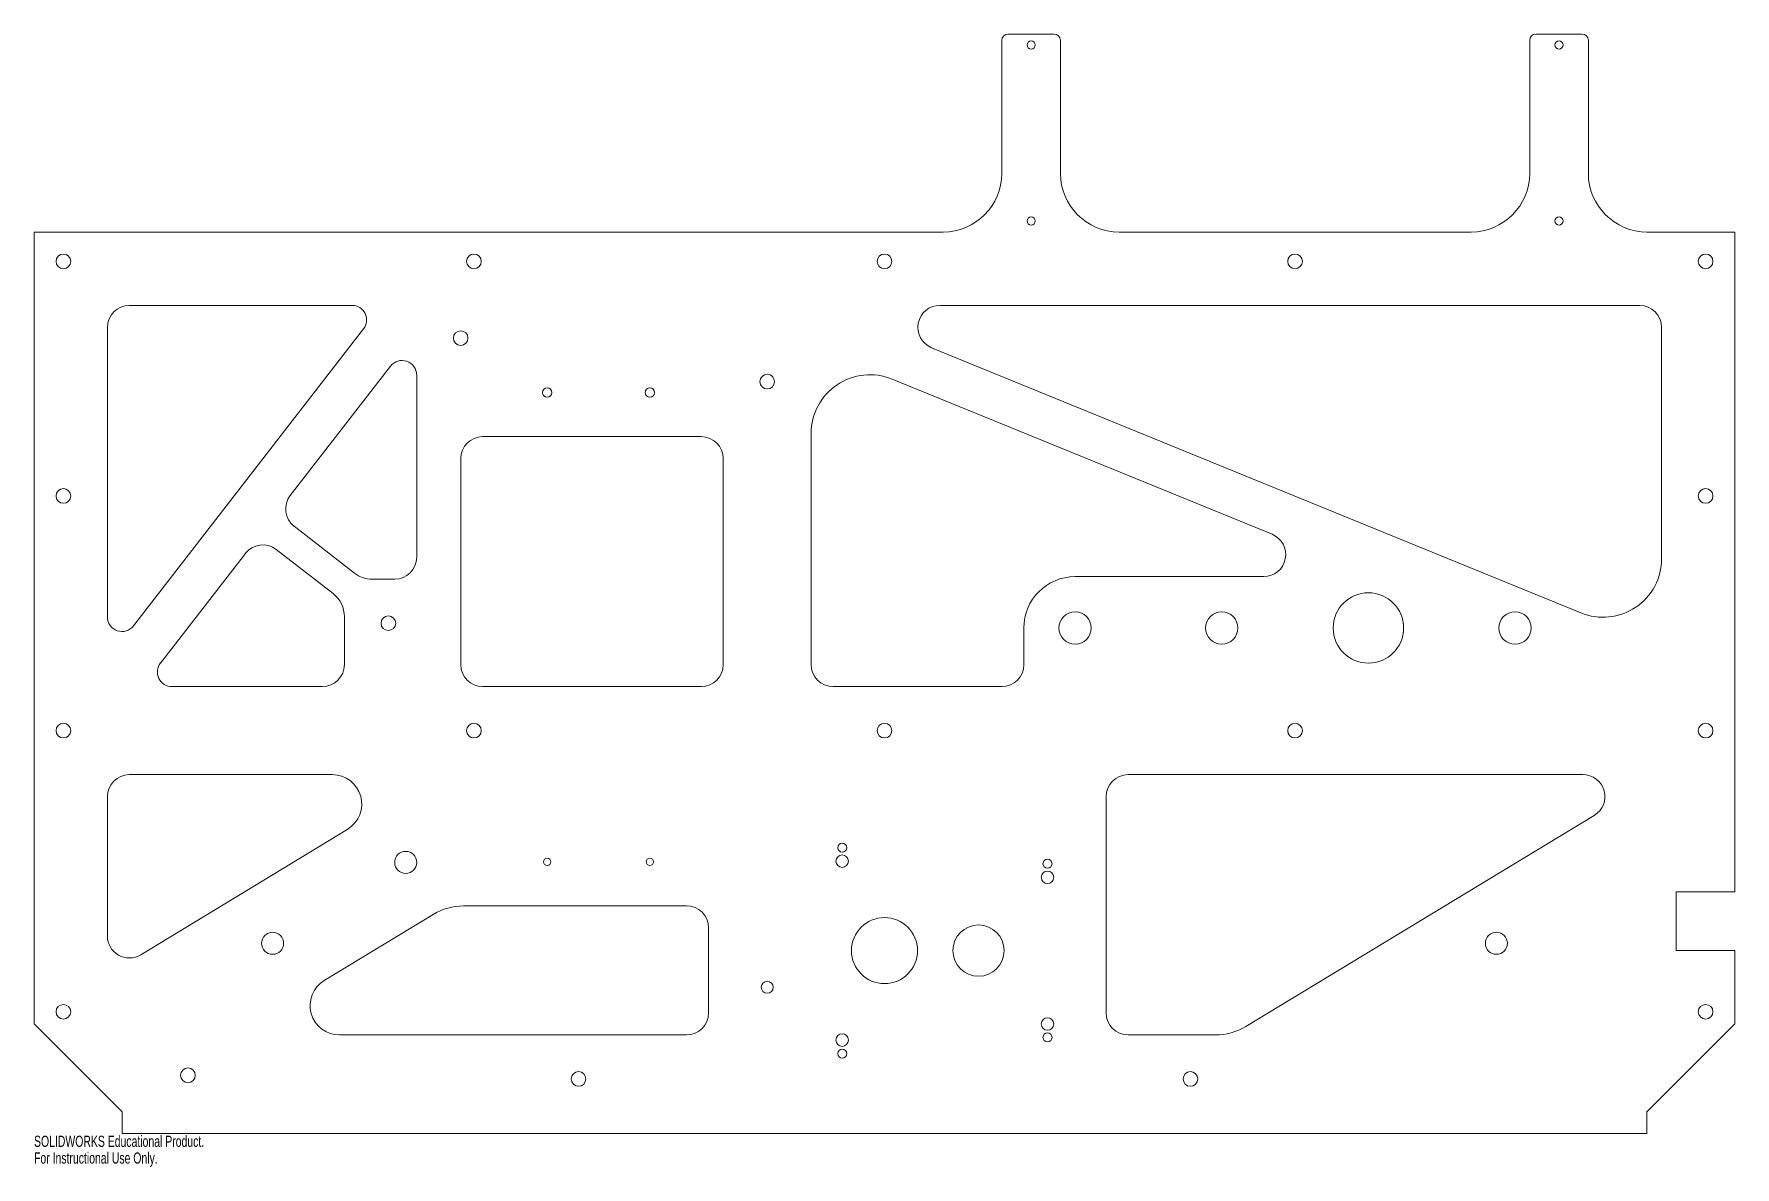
# Model space of a CAD drawing. Header units: inches. Extents: x -14.5 to 14.5, y -0.9 to 18.4.
import ezdxf

# ---------------------------------------------------------------- set-up
doc = ezdxf.new("R2010")
doc.units = ezdxf.units.IN
doc.header["$MEASUREMENT"] = 0
doc.styles.add('SLDTEXTSTYLE0', font='TXT', dxfattribs={"width": 0.7})

msp = doc.modelspace()

# ---------------------------------------------------------------- linework, layer by layer
at = {"color": 7, "linetype": 'Continuous', "lineweight": 15}
for p, q in [((2.89, 18.375), (2.11, 18.375)), ((11.89, 18.375), (11.11, 18.375)), ((2, 18.265), (2, 16)), ((3, 16), (3, 18.265)), ((11, 18.265), (11, 16)), ((12, 16), (12, 18.265)), ((-14.5, 15), (-14.5, 1.5)), ((1, 15), (-14.5, 15)), ((10, 15), (4, 15)), ((14.5, 15), (13, 15)), ((14.5, 3.75), (14.5, 15)), ((-9.079, 13.75), (-12.875, 13.75)), ((12.875, 13.75), (0.944, 13.75)), ((-13.25, 13.375), (-13.25, 8.44)), ((-12.802, 8.287), (-8.881, 13.347)), ((13.25, 9.433), (13.25, 13.375)), ((0.802, 13.028), (11.872, 8.507)), ((-8.423, 12.713), (-10.131, 10.509)), ((-7.976, 9.456), (-7.976, 12.56)), ((6.607, 9.847), (0.128, 12.493)), ((-3.125, 11.512), (-6.851, 11.512)), ((-1.25, 11.567), (-1.25, 7.625)), ((-7.226, 11.137), (-7.226, 7.625)), ((-2.75, 7.625), (-2.75, 11.137)), ((-10.065, 9.983), (-9.037, 9.186)), ((-9.402, 8.836), (-10.371, 9.588)), ((-10.897, 9.521), (-12.345, 7.653)), ((-8.731, 9.081), (-8.351, 9.081)), ((3.25, 9.125), (6.465, 9.125)), ((-9.208, 7.625), (-9.208, 8.441)), ((2.375, 7.625), (2.375, 8.25)), ((-12.147, 7.25), (-9.583, 7.25)), ((-6.851, 7.25), (-3.125, 7.25)), ((-0.875, 7.25), (2, 7.25)), ((-9.412, 5.75), (-12.875, 5.75)), ((11.907, 5.75), (4.154, 5.75)), ((-13.25, 5.375), (-13.25, 3)), ((3.779, 5.375), (3.779, 1.688)), ((6.159, 1.457), (12.101, 5.054)), ((-12.68, 2.679), (-9.152, 4.823)), ((-3.375, 3.513), (-7.177, 3.513)), ((14.5, 3.75), (13.5, 3.75)), ((13.5, 3.75), (13.5, 2.75)), ((-7.696, 3.367), (-9.552, 2.24)), ((-3, 1.688), (-3, 3.138)), ((13.5, 2.75), (14.5, 2.75)), ((14.5, 1.5), (14.5, 2.75)), ((-14.5, 1.5), (-13, 0)), ((13, 0), (14.5, 1.5)), ((-9.292, 1.312), (-3.375, 1.312)), ((4.154, 1.312), (5.642, 1.312)), ((-13, -0.365), (-13, 0)), ((13, 0), (13, -0.365)), ((13, -0.365), (-13, -0.365))]:
    msp.add_line(p, q, dxfattribs=at)
for centre, radius in [((2.5, 18.188), 0.0703), ((11.5, 18.188), 0.0703), ((2.5, 15.188), 0.0703), ((11.5, 15.188), 0.0703), ((-14, 14.5), 0.125), ((-7, 14.5), 0.125), ((0, 14.5), 0.125), ((7, 14.5), 0.125), ((14, 14.5), 0.125), ((-7.226, 13.191), 0.125), ((-2, 12.45), 0.125), ((-5.75, 12.262), 0.08), ((-4, 12.262), 0.08), ((-14, 10.5), 0.125), ((14, 10.5), 0.125), ((8.25, 8.25), 0.6), ((-8.458, 8.331), 0.125), ((3.25, 8.25), 0.275), ((5.75, 8.25), 0.275), ((10.75, 8.25), 0.275), ((-14, 6.5), 0.125), ((-7, 6.5), 0.125), ((0, 6.5), 0.125), ((7, 6.5), 0.125), ((14, 6.5), 0.125), ((-8.163, 4.253), 0.188), ((-0.721, 4.275), 0.107), ((-0.721, 4.505), 0.0768), ((-5.75, 4.263), 0.0625), ((-4, 4.263), 0.0625), ((2.779, 4), 0.107), ((2.779, 4.23), 0.0768), ((0, 2.75), 0.563), ((-10.432, 2.875), 0.188), ((1.603, 2.75), 0.437), ((10.432, 2.875), 0.188), ((-2, 2.125), 0.102), ((-14, 1.707), 0.125), ((14, 1.707), 0.125), ((2.779, 1.5), 0.107), ((-0.721, 1.225), 0.107), ((2.779, 1.27), 0.0768), ((-0.721, 0.995), 0.0768), ((-11.875, 0.625), 0.125), ((-5.216, 0.562), 0.125), ((5.216, 0.562), 0.125)]:
    msp.add_circle(centre, radius, dxfattribs=at)
for centre, radius, start, end in [((2.11, 18.265), 0.11, 90, 180), ((2.89, 18.265), 0.11, 0, 90), ((11.11, 18.265), 0.11, 90, 180), ((11.89, 18.265), 0.11, 0, 90), ((1, 16), 1, 270, 0), ((4, 16), 1, 180, 270), ((10, 16), 1, 270, 0), ((13, 16), 1, 180, 270), ((-12.875, 13.375), 0.375, 90, 180), ((-9.079, 13.5), 0.25, 322.2244, 90), ((0.944, 13.375), 0.375, 90, 247.786), ((12.875, 13.375), 0.375, 0, 90), ((-8.226, 12.56), 0.25, 0, 142.2244), ((-0.25, 11.567), 1, 67.786, 180), ((-6.851, 11.137), 0.375, 90, 180), ((-3.125, 11.137), 0.375, 0, 90), ((-9.835, 10.279), 0.375, 142.2244, 232.2244), ((-10.601, 9.291), 0.375, 52.2244, 142.2244), ((6.465, 9.5), 0.375, 270, 67.786), ((-8.351, 9.456), 0.375, 270, 0), ((12.25, 9.433), 1, 247.786, 0), ((-8.731, 9.581), 0.5, 232.2244, 270), ((3.25, 8.25), 0.875, 90, 180), ((-9.708, 8.441), 0.5, 0, 52.2244), ((-13, 8.44), 0.25, 180, 322.2244), ((-12.147, 7.5), 0.25, 142.2244, 270), ((-9.583, 7.625), 0.375, 270, 0), ((-6.851, 7.625), 0.375, 180, 270), ((-3.125, 7.625), 0.375, 270, 0), ((-0.875, 7.625), 0.375, 180, 270), ((2, 7.625), 0.375, 270, 0), ((-12.875, 5.375), 0.375, 90, 180), ((-9.412, 5.25), 0.5, 301.2793, 90), ((4.154, 5.375), 0.375, 90, 180), ((11.907, 5.375), 0.375, 301.1927, 90), ((-7.177, 2.513), 1, 90, 121.2793), ((-3.375, 3.138), 0.375, 0, 90), ((-12.875, 3), 0.375, 180, 301.2793), ((-9.292, 1.812), 0.5, 121.2793, 270), ((-3.375, 1.688), 0.375, 270, 0), ((4.154, 1.688), 0.375, 180, 270), ((5.642, 2.312), 1, 270, 301.1927)]:
    msp.add_arc(centre, radius, start, end, dxfattribs=at)

# ---------------------------------------------------------------- texts
at = {"color": 7, "linetype": 'Continuous', "char_height": 0.1903, "attachment_point": 1, "style": 'SLDTEXTSTYLE0'}
for s, insert in [('SOLIDWORKS Educational Product.', (-14.5, -0.405)), ('For Instructional Use Only.', (-14.5, -0.69))]:
    msp.add_mtext(s, dxfattribs=dict(at, insert=insert))

doc.saveas('drawing.dxf')
